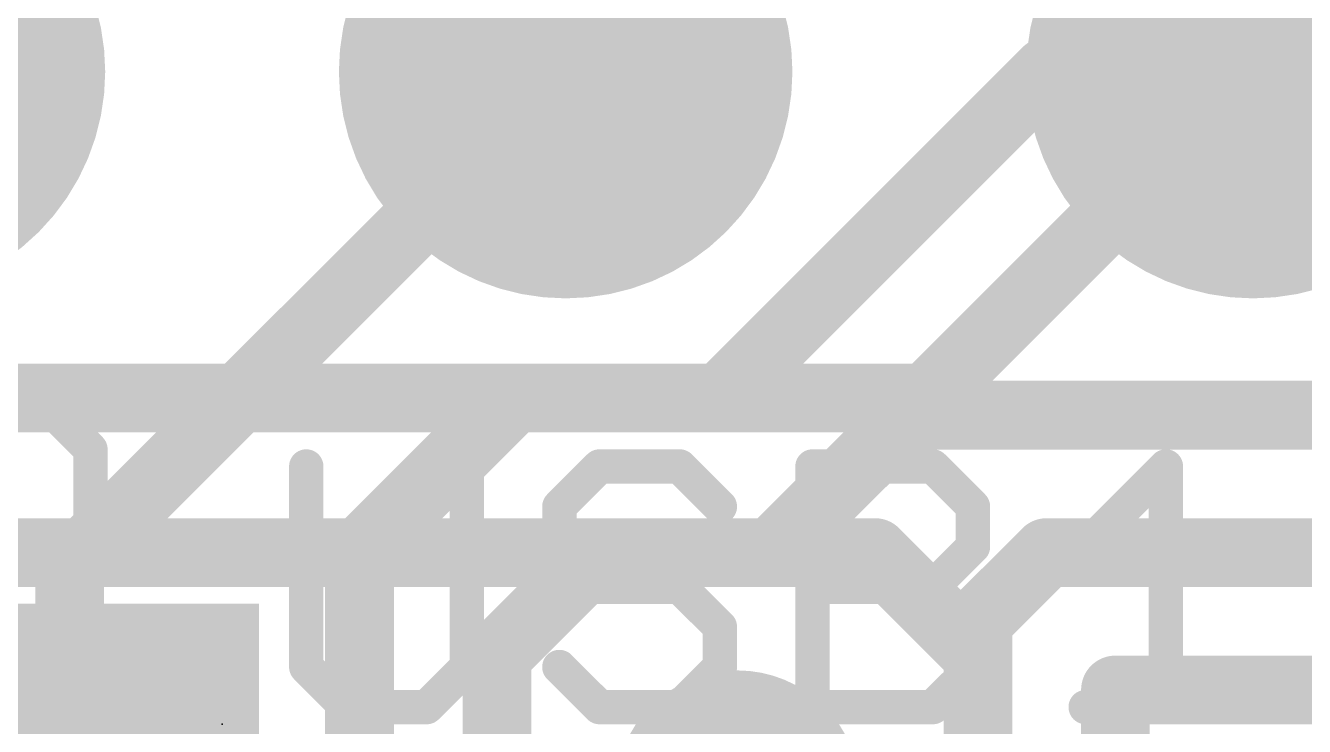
# Model space of a CAD drawing. Extents: x -12.9 to 57.5, y -7.5 to 35.5.
# Drawn here: x 19.594 to 24.32, y 19.169 to 21.761 of the extents above; entities that cross this region are included whole.
import ezdxf

# ---------------------------------------------------------------- set-up
doc = ezdxf.new("R2010")
doc.units = 0
for name, color, linetype in [('1', 12, 'CONTINUOUS'), ('16', 132, 'CONTINUOUS'), ('17', 110, 'CONTINUOUS'), ('18', 110, 'CONTINUOUS'), ('21', 40, 'CONTINUOUS'), ('23', 40, 'CONTINUOUS')]:
    doc.layers.add(name, color=color, linetype=linetype)

# ---------------------------------------------------------------- blocks, each defined once
blk = doc.blocks.new('RECT')
blk.add_solid([(-0.5, -0.5), (0.5, -0.5), (-0.5, 0.5), (0.5, 0.5)])
blk = doc.blocks.new('ROUNDP')
at = {"const_width": 0.5}
blk.add_lwpolyline([(0, -0.25, 1), (0, 0.25, 1), (0, -0.25)], format="xyb", dxfattribs=at)
blk = doc.blocks.new('ROUNDV')
at = {"const_width": 0.5}
blk.add_lwpolyline([(0, -0.25, 1), (0, 0.25, 1), (0, -0.25)], format="xyb", dxfattribs=at)

msp = doc.modelspace()

# ---------------------------------------------------------------- linework, layer by layer
at = {"layer": '1', "const_width": 0.254}
for points in [[(21.59, 21.59), (19.757, 19.757)], [(22.1615, 20.3835), (23.368, 21.59)], [(23.368, 21.59), (24.13, 21.59)], [(20.828, 19.812), (21.3995, 20.3835)], [(21.3995, 20.3835), (22.1615, 20.3835)], [(22.86, 20.32), (22.352, 19.812)], [(27.178, 20.32), (22.86, 20.32)], [(20.828, 17.272), (20.828, 19.812)], [(21.717, 19.812), (21.336, 19.431)], [(22.352, 19.812), (21.717, 19.812)], [(23.114, 19.558), (23.368, 19.812)], [(23.368, 19.812), (27.432, 19.812)], [(19.757, 19.757), (19.757, 18.923)], [(23.114, 18.669), (23.114, 19.558)], [(21.336, 19.431), (21.336, 16.51)], [(23.622, 18.415), (23.622, 19.304)], [(23.622, 19.304), (27.686, 19.304)]]:
    msp.add_lwpolyline(points, dxfattribs=at)
at = {"layer": '1', "const_width": 0.127}
for points in [[(21.6349, 21.5451, 1), (21.5451, 21.6349)], [(23.368, 21.6535, 1), (23.368, 21.5265)], [(23.4129, 21.5451, 1), (23.3231, 21.6349)], [(24.13, 21.5265, 1), (24.13, 21.6535)], [(21.3995, 20.447, 1), (21.3995, 20.32)], [(21.4444, 20.3386, 1), (21.3546, 20.4284)], [(22.1166, 20.4284, 1), (22.2064, 20.3386)], [(22.1615, 20.32, 1), (22.1615, 20.447)], [(22.86, 20.3835, 1), (22.86, 20.2565)], [(22.9049, 20.2751, 1), (22.8151, 20.3649)], [(20.8915, 19.812, 1), (20.7645, 19.812)], [(20.7831, 19.8569, 1), (20.8729, 19.7671)], [(21.717, 19.8755, 1), (21.717, 19.7485)], [(21.7619, 19.7671, 1), (21.6721, 19.8569)], [(22.3071, 19.8569, 1), (22.3969, 19.7671)], [(22.352, 19.7485, 1), (22.352, 19.8755)], [(23.368, 19.8755, 1), (23.368, 19.7485)], [(23.4129, 19.7671, 1), (23.3231, 19.8569)], [(19.8205, 19.757, 1), (19.6935, 19.757)], [(19.7121, 19.8019, 1), (19.8019, 19.7121)], [(23.1775, 19.558, 1), (23.0505, 19.558)], [(23.0691, 19.6029, 1), (23.1589, 19.5131)], [(21.3995, 19.431, 1), (21.2725, 19.431)], [(21.2911, 19.4759, 1), (21.3809, 19.3861)], [(23.6855, 19.304, 1), (23.5585, 19.304)], [(23.622, 19.3675, 1), (23.622, 19.2405)]]:
    msp.add_lwpolyline(points, format="xyb", dxfattribs=at)
at = {"layer": '16', "const_width": 0.254}
for points in [[(22.9235, 20.3835), (24.13, 21.59)], [(18.4785, 20.3835), (22.9235, 20.3835)], [(17.78, 19.812), (22.733, 19.812)], [(23.114, 19.431), (22.733, 19.812)], [(23.114, 17.78), (23.114, 19.431)]]:
    msp.add_lwpolyline(points, dxfattribs=at)
at = {"layer": '16', "const_width": 0.127}
for points in [[(24.1749, 21.5451, 1), (24.0851, 21.6349)], [(22.8786, 20.4284, 1), (22.9684, 20.3386)], [(22.9235, 20.32, 1), (22.9235, 20.447)], [(22.7779, 19.8569, 1), (22.6881, 19.7671)], [(22.733, 19.7485, 1), (22.733, 19.8755)], [(23.1775, 19.431, 1), (23.0505, 19.431)], [(23.0691, 19.3861, 1), (23.1589, 19.4759)]]:
    msp.add_lwpolyline(points, format="xyb", dxfattribs=at)
at = {"layer": '21', "const_width": 0.127}
for points in [[(19.2405, 20.3417), (19.6854, 20.3417)], [(19.6854, 20.3417), (19.8337, 20.1934)], [(19.8337, 20.1934), (19.8337, 19.7485)], [(20.6312, 20.1303), (20.6312, 19.3888)], [(21.2244, 19.3888), (21.2244, 20.1303)], [(21.715, 20.1303), (21.5667, 19.982)], [(22.0116, 20.1303), (21.715, 20.1303)], [(22.1599, 19.982), (22.0116, 20.1303)], [(22.5023, 19.2405), (22.5023, 20.1303)], [(22.5023, 20.1303), (22.9471, 20.1303)], [(22.9471, 20.1303), (23.0954, 19.982)], [(23.512, 19.8337), (23.8086, 20.1303)], [(23.8086, 20.1303), (23.8086, 19.2405)], [(21.5667, 19.982), (21.5667, 19.8337)], [(23.0954, 19.982), (23.0954, 19.8337)], [(21.5667, 19.8337), (21.715, 19.6854)], [(23.0954, 19.8337), (22.9471, 19.6854)], [(21.715, 19.6854), (22.0116, 19.6854)], [(22.0116, 19.6854), (22.1599, 19.5371)], [(22.5023, 19.6854), (22.9471, 19.6854)], [(22.9471, 19.6854), (23.0954, 19.5371)], [(22.1599, 19.5371), (22.1599, 19.3888)], [(23.0954, 19.5371), (23.0954, 19.3888)], [(20.6312, 19.3888), (20.7795, 19.2405)], [(21.0761, 19.2405), (21.2244, 19.3888)], [(21.715, 19.2405), (21.5667, 19.3888)], [(22.1599, 19.3888), (22.0116, 19.2405)], [(23.0954, 19.3888), (22.9471, 19.2405)], [(20.7795, 19.2405), (21.0761, 19.2405)], [(22.0116, 19.2405), (21.715, 19.2405)], [(22.9471, 19.2405), (22.5023, 19.2405)], [(23.512, 19.2405), (24.1052, 19.2405)]]:
    msp.add_lwpolyline(points, dxfattribs=at)
at = {"layer": '21', "const_width": 0.0635}
for points in [[(19.7078, 20.3641, 1), (19.6629, 20.3192)], [(19.6854, 20.3099, 1), (19.6854, 20.3734)], [(19.8654, 20.1934, 1), (19.8019, 20.1934)], [(19.8112, 20.1709, 1), (19.8561, 20.2158)], [(20.663, 20.1303, 1), (20.5995, 20.1303)], [(21.2561, 20.1303, 1), (21.1926, 20.1303)], [(21.715, 20.162, 1), (21.715, 20.0985)], [(21.7375, 20.1078, 1), (21.6926, 20.1527)], [(22.0341, 20.1527, 1), (21.9892, 20.1078)], [(22.0116, 20.0985, 1), (22.0116, 20.162)], [(22.534, 20.1303, 1), (22.4705, 20.1303)], [(22.5023, 20.162, 1), (22.5023, 20.0985)], [(22.9696, 20.1527, 1), (22.9247, 20.1078)], [(22.9471, 20.0985, 1), (22.9471, 20.162)], [(23.8403, 20.1303, 1), (23.7768, 20.1303)], [(23.831, 20.1078, 1), (23.7861, 20.1527)], [(21.5985, 19.982, 1), (21.535, 19.982)], [(23.1272, 19.982, 1), (23.0637, 19.982)], [(21.5443, 20.0044, 1), (21.5892, 19.9595)], [(22.1375, 19.9595, 1), (22.1824, 20.0044)], [(23.073, 19.9595, 1), (23.1179, 20.0044)], [(21.535, 19.8337, 1), (21.5985, 19.8337)], [(21.5892, 19.8561, 1), (21.5443, 19.8112)], [(23.0637, 19.8337, 1), (23.1272, 19.8337)], [(23.1179, 19.8112, 1), (23.073, 19.8561)], [(23.4895, 19.8561, 1), (23.5344, 19.8112)], [(19.8019, 19.7485, 1), (19.8654, 19.7485)], [(21.715, 19.7171, 1), (21.715, 19.6536)], [(21.6926, 19.6629, 1), (21.7375, 19.7078)], [(22.0341, 19.7078, 1), (21.9892, 19.6629)], [(22.0116, 19.6536, 1), (22.0116, 19.7171)], [(22.5023, 19.7171, 1), (22.5023, 19.6536)], [(22.9696, 19.7078, 1), (22.9247, 19.6629)], [(22.9247, 19.7078, 1), (22.9696, 19.6629)], [(22.9471, 19.6536, 1), (22.9471, 19.7171)], [(22.1917, 19.5371, 1), (22.1282, 19.5371)], [(22.1375, 19.5146, 1), (22.1824, 19.5595)], [(23.1272, 19.5371, 1), (23.0637, 19.5371)], [(23.073, 19.5146, 1), (23.1179, 19.5595)], [(20.6537, 19.4112, 1), (20.6088, 19.3663)], [(21.2468, 19.3663, 1), (21.2019, 19.4112)], [(21.5892, 19.4112, 1), (21.5443, 19.3663)], [(22.1824, 19.3663, 1), (22.1375, 19.4112)], [(23.1179, 19.3663, 1), (23.073, 19.4112)], [(20.5995, 19.3888, 1), (20.663, 19.3888)], [(21.1926, 19.3888, 1), (21.2561, 19.3888)], [(22.1282, 19.3888, 1), (22.1917, 19.3888)], [(23.0637, 19.3888, 1), (23.1272, 19.3888)], [(20.7795, 19.2722, 1), (20.7795, 19.2088)], [(20.7571, 19.218, 1), (20.802, 19.263)], [(21.0536, 19.263, 1), (21.0986, 19.218)], [(21.0761, 19.2088, 1), (21.0761, 19.2722)], [(21.715, 19.2722, 1), (21.715, 19.2088)], [(21.6926, 19.218, 1), (21.7375, 19.263)], [(21.9892, 19.263, 1), (22.0341, 19.218)], [(22.0116, 19.2088, 1), (22.0116, 19.2722)], [(22.5023, 19.2722, 1), (22.5023, 19.2088)], [(22.9247, 19.263, 1), (22.9696, 19.218)], [(22.9471, 19.2088, 1), (22.9471, 19.2722)], [(23.512, 19.2722, 1), (23.512, 19.2088)], [(24.1052, 19.2088, 1), (24.1052, 19.2722)], [(22.4705, 19.2405, 1), (22.534, 19.2405)], [(23.7768, 19.2405, 1), (23.8403, 19.2405)]]:
    msp.add_lwpolyline(points, format="xyb", dxfattribs=at)
at = {"layer": '23'}
msp.add_point((20.32, 19.177), dxfattribs=at)

# ---------------------------------------------------------------- block references
at = {"layer": '1', "xscale": 1.4, "yscale": 1.4, "rotation": 270}
msp.add_blockref('RECT', (19.757, 18.923), dxfattribs=at)
at = {"layer": '17', "xscale": 1.6764, "yscale": 1.6764, "rotation": 90}
for p in [(19.05, 21.59), (19.05, 21.59), (21.59, 21.59), (21.59, 21.59), (24.13, 21.59), (24.13, 21.59)]:
    msp.add_blockref('ROUNDP', p, dxfattribs=at)
at = {"layer": '18', "xscale": 0.9064, "yscale": 0.9064}
msp.add_blockref('ROUNDV', (22.225, 18.923), dxfattribs=at)
msp.add_blockref('ROUNDV', (22.225, 18.923), dxfattribs=at)

doc.saveas('drawing.dxf')
